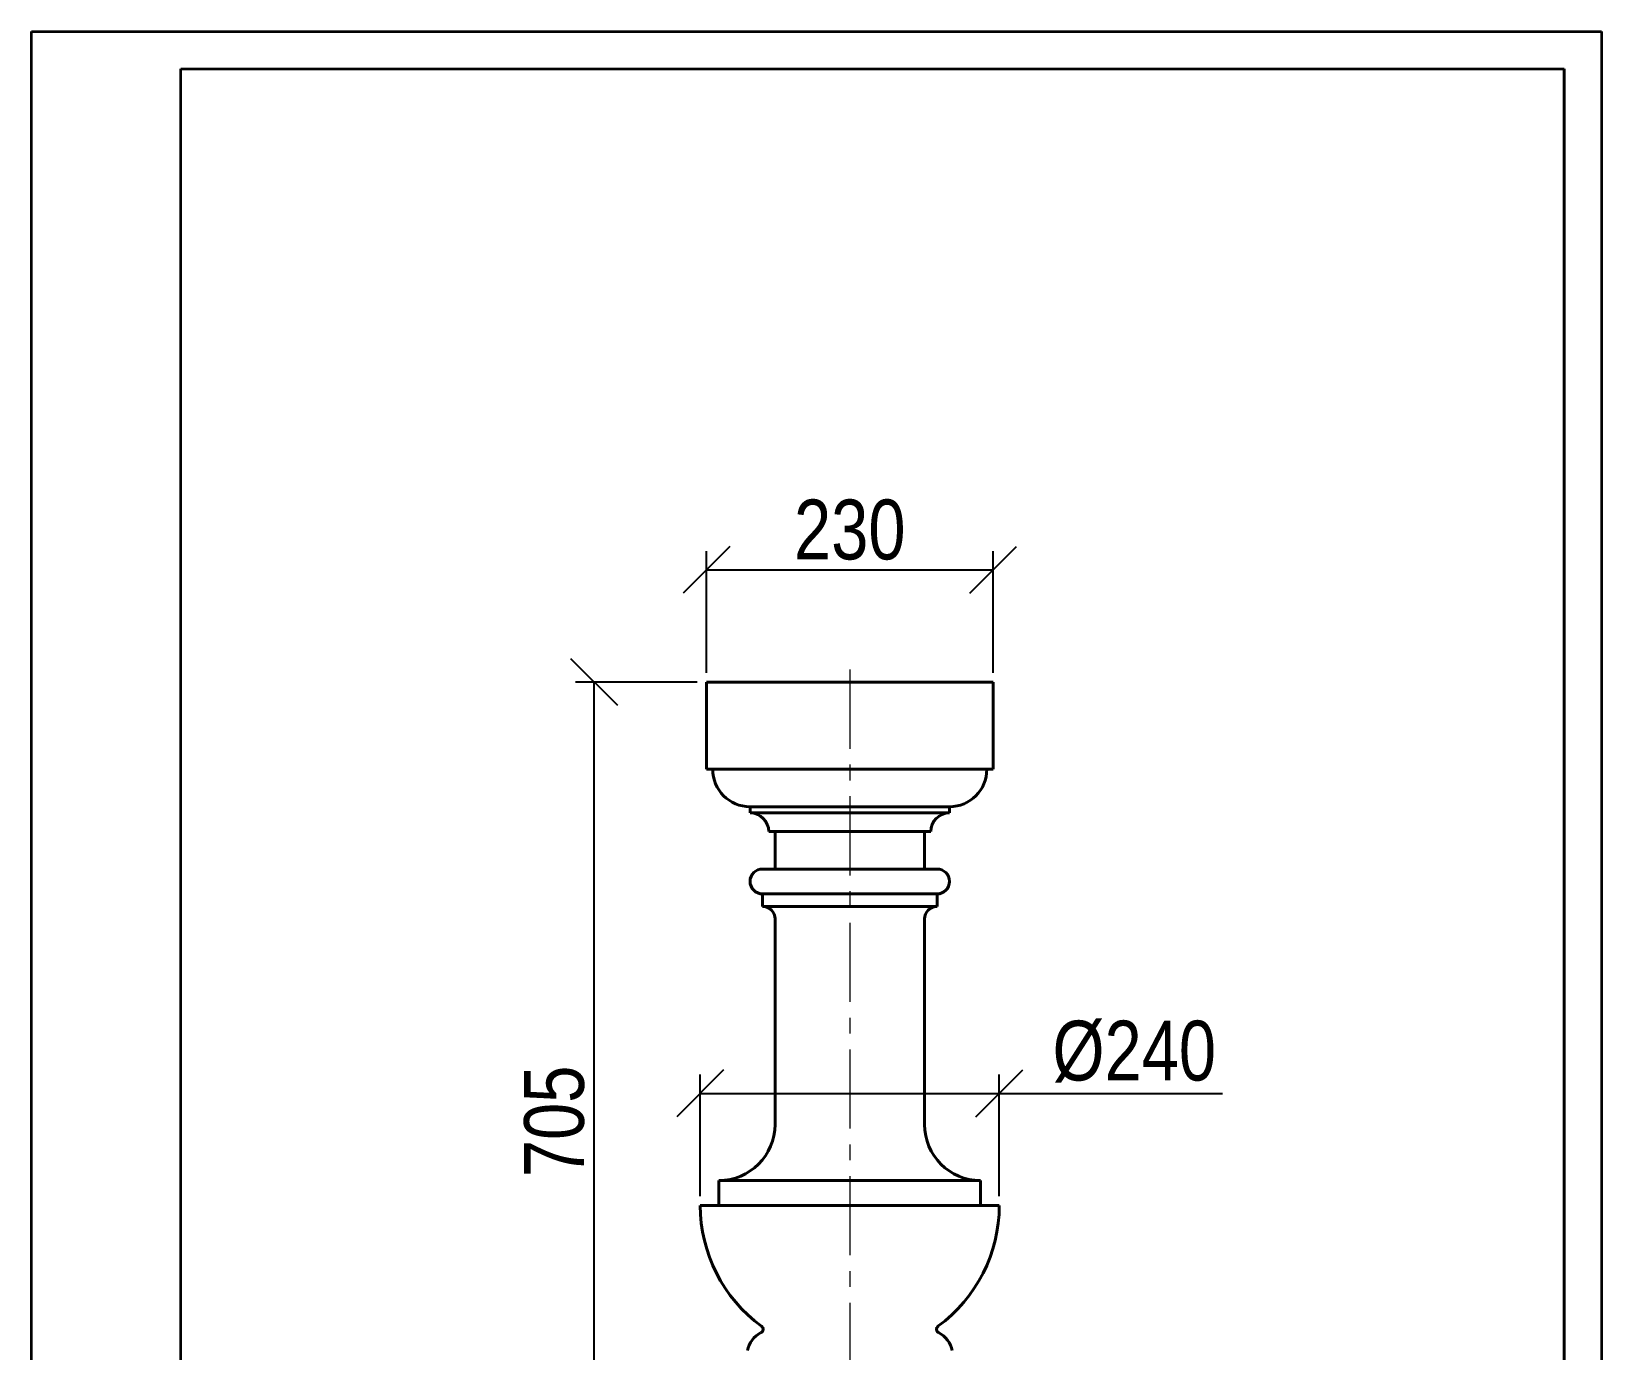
# Model space of a CAD drawing. Header units: millimetres. Extents: x 0 to 1260, y 0 to 1782.
# Drawn here: x 0 to 1260, y 723 to 1782 of the extents above; entities that cross this region are included whole.
import ezdxf

# ---------------------------------------------------------------- set-up
doc = ezdxf.new("R2010")
doc.units = ezdxf.units.MM
doc.linetypes.add('осеваяX2', pattern=[101.6, 63.5, -12.7, 12.7, -12.7])
doc.layers.get('0').update_dxf_attribs({"lineweight": 35})
for name, color, linetype, lineweight in [('Архио', 252, 'Continuous', 40), ('Осевые линии', 3, 'осеваяX2', 20), ('Размеры', 5, 'Continuous', 9)]:
    doc.layers.add(name, color=color, linetype=linetype, lineweight=lineweight)
doc.styles.add('Размер', font='ARIAL.TTF', dxfattribs={"width": 0.8})
doc.dimstyles.new('M 1-1_h36_(M 1-6)', dxfattribs={"dimscale": 1.5, "dimtxt": 32, "dimasz": 25, "dimexe": 10, "dimexo": 5, "dimgap": 5, "dimtad": 1, "dimdec": 0, "dimtxsty": 'Размер', "dimblk": 'OBLIQUE', "dimcen": 2.5, "dimadec": 0, "dimazin": 0, "dimtfac": 1, "dimtdec": 0, "dimtmove": 0, "dimatfit": 3, "dimfxl": 0, "dimarcsym": 0})

# ---------------------------------------------------------------- blocks, each defined once
blk = doc.blocks.new('A$C49AA496E')
for p, q in [((0, 0), (0, 297)), ((0, 297), (210, 297)), ((210, 297), (210, 0)), ((20, 5), (20, 292)), ((20, 292), (205, 292)), ((205, 292), (205, 5))]:
    blk.add_line(p, q)
blk = doc.blocks.new('_Oblique')
at = {"color": 0, "linetype": 'ByBlock', "lineweight": -2}
blk.add_line((-0.5, -0.5), (0.5, 0.5), dxfattribs=at)
blk = doc.blocks.new('*D3')
at = {"layer": 'Defpoints', "color": 0}
for p in [(451.7, 1259.9), (541.7, 1259.9), (541.7, 554.9)]:
    blk.add_point(p, dxfattribs=at)
at = {"layer": 'Размеры', "color": 0, "lineweight": -2}
for p, q in [((534.2, 1259.9), (436.7, 1259.9)), ((451.7, 554.9), (451.7, 1259.9)), ((534.2, 554.9), (436.7, 554.9))]:
    blk.add_line(p, q, dxfattribs=at)
at = {"layer": 'Размеры', "color": 0, "lineweight": -2, "xscale": 37.5, "yscale": 37.5, "zscale": 37.5}
for p, rotation in [((451.7, 1259.9), 90), ((451.7, 554.9), 270)]:
    blk.add_blockref('_Oblique', p, dxfattribs=dict(at, rotation=rotation))
at = {"layer": 'Размеры', "color": 0, "insert": (419.7, 907.4), "char_height": 48, "attachment_point": 5, "rotation": 90, "style": 'Размер'}
blk.add_mtext('705', dxfattribs=at)
blk = doc.blocks.new('*D5')
at = {"layer": 'Defpoints', "color": 0}
for p in [(771.7, 1349.9), (541.7, 1259.9), (771.7, 1259.9)]:
    blk.add_point(p, dxfattribs=at)
at = {"layer": 'Размеры', "color": 0, "lineweight": -2}
for p, q in [((541.7, 1267.4), (541.7, 1364.9)), ((771.7, 1267.4), (771.7, 1364.9)), ((541.7, 1349.9), (771.7, 1349.9))]:
    blk.add_line(p, q, dxfattribs=at)
at = {"layer": 'Размеры', "color": 0, "lineweight": -2, "xscale": 37.5, "yscale": 37.5, "zscale": 37.5, "rotation": 180}
blk.add_blockref('_Oblique', (541.7, 1349.9), dxfattribs=at)
at = {"layer": 'Размеры', "color": 0, "lineweight": -2, "xscale": 37.5, "yscale": 37.5, "zscale": 37.5}
blk.add_blockref('_Oblique', (771.7, 1349.9), dxfattribs=at)
at = {"layer": 'Размеры', "color": 0, "insert": (656.7, 1382), "char_height": 48, "attachment_point": 5, "style": 'Размер'}
blk.add_mtext('230', dxfattribs=at)
blk = doc.blocks.new('*D6')
at = {"layer": 'Defpoints', "color": 0}
for p in [(776.7, 929.9), (536.7, 839.9), (776.7, 839.9)]:
    blk.add_point(p, dxfattribs=at)
at = {"layer": 'Размеры', "color": 0, "lineweight": -2}
for p, q in [((536.7, 847.4), (536.7, 944.9)), ((776.7, 847.4), (776.7, 944.9)), ((536.7, 929.9), (776.7, 929.9)), ((776.7, 929.9), (955.7, 929.9))]:
    blk.add_line(p, q, dxfattribs=at)
at = {"layer": 'Размеры', "color": 0, "lineweight": -2, "xscale": 37.5, "yscale": 37.5, "zscale": 37.5, "rotation": 180}
blk.add_blockref('_Oblique', (536.7, 929.9), dxfattribs=at)
at = {"layer": 'Размеры', "color": 0, "lineweight": -2, "xscale": 37.5, "yscale": 37.5, "zscale": 37.5}
blk.add_blockref('_Oblique', (776.7, 929.9), dxfattribs=at)
at = {"layer": 'Размеры', "color": 0, "insert": (885, 963.3), "char_height": 48, "attachment_point": 5, "style": 'Размер'}
blk.add_mtext('%%c240', dxfattribs=at)

msp = doc.modelspace()

# ---------------------------------------------------------------- linework, layer by layer
msp.add_lwpolyline([(1230, 120), (1230, 1752)])
at = {"layer": 'Архио', "extrusion": (0, 1, 0)}
for p, q in [((541.7, 1189.9), (541.7, 1259.9)), ((541.7, 1259.9), (771.7, 1259.9)), ((771.7, 1259.9), (771.7, 1189.9)), ((771.7, 1189.9), (541.7, 1189.9)), ((736.7, 1159.9), (576.7, 1159.9)), ((576.7, 1159.9), (576.7, 1154.9)), ((736.7, 1159.9), (736.7, 1154.9)), ((736.7, 1154.9), (576.7, 1154.9)), ((721.7, 1139.9), (591.7, 1139.9)), ((596.7, 1139.9), (596.7, 1109.9)), ((716.7, 1139.9), (716.7, 1109.9)), ((726.7, 1109.9), (586.7, 1109.9)), ((726.7, 1089.9), (586.7, 1089.9)), ((586.7, 1089.9), (586.7, 1079.9)), ((726.7, 1089.9), (726.7, 1079.9)), ((726.7, 1079.9), (586.7, 1079.9)), ((596.7, 1069.9), (596.7, 904.9)), ((716.7, 1069.9), (716.7, 904.9)), ((761.7, 859.9), (551.7, 859.9)), ((551.7, 859.9), (551.7, 839.9)), ((761.7, 859.9), (761.7, 839.9)), ((776.7, 839.9), (536.7, 839.9))]:
    msp.add_line(p, q, dxfattribs=at)
at = {"layer": 'Архио'}
for centre, radius, start, end in [((576.7, 1189.9), 30, 180, 270), ((736.7, 1189.9), 30, 270, 0), ((576.7, 1139.9), 15, 0, 90), ((736.7, 1139.9), 15, 90, 180), ((586.7, 1099.9), 10, 90, 270), ((726.7, 1099.9), 10, 270, 90), ((586.7, 1069.9), 10, 0, 90), ((726.7, 1069.9), 10, 90, 180), ((551.7, 904.9), 45, 270, 0), ((761.7, 904.9), 45, 180, 270), ((656.7, 839.9), 120, 180, 233.8482), ((656.7, 839.9), 120, 306.1518, 0), ((594.2, 719.9), 20, 115.9402, 169.8358), ((584.2, 740.6), 3, 295.9402, 53.8482), ((729.3, 740.6), 3, 126.1518, 244.0598), ((719.2, 719.9), 20, 10.1642, 64.0598)]:
    msp.add_arc(centre, radius, start, end, dxfattribs=at)
at = {"layer": 'Осевые линии'}
msp.add_line((656.7, 1269.9), (656.7, 544.9), dxfattribs=at)

# ---------------------------------------------------------------- block references
at = {"xscale": 6, "yscale": 6, "zscale": 6}
msp.add_blockref('A$C49AA496E', (0, 0), dxfattribs=at)

# ---------------------------------------------------------------- dimensions: what is measured, and where the dimension line sits
at = {"layer": 'Размеры'}
dim = msp.add_linear_dim(base=(771.7, 1349.9), p1=(541.7, 1259.9), p2=(771.7, 1259.9), dimstyle='M 1-1_h36_(M 1-6)', dxfattribs=at)
dim.commit()
dim.dimension.update_dxf_attribs({"geometry": '*D5', "text_midpoint": (656.7, 1382)})
dim = msp.add_linear_dim(base=(451.7, 1259.9), p1=(541.7, 554.9), p2=(541.7, 1259.9), angle=90, dimstyle='M 1-1_h36_(M 1-6)', dxfattribs=at)
dim.commit()
dim.dimension.update_dxf_attribs({"geometry": '*D3', "text_midpoint": (419.7, 907.4)})
dim = msp.add_linear_dim(base=(776.7, 929.9), p1=(536.7, 839.9), p2=(776.7, 839.9), text='%%c240', dimstyle='M 1-1_h36_(M 1-6)', dxfattribs=at)
dim.commit()
dim.dimension.update_dxf_attribs({"geometry": '*D6', "text_midpoint": (885, 929.9), "dimtype": 160})

doc.saveas('drawing.dxf')
